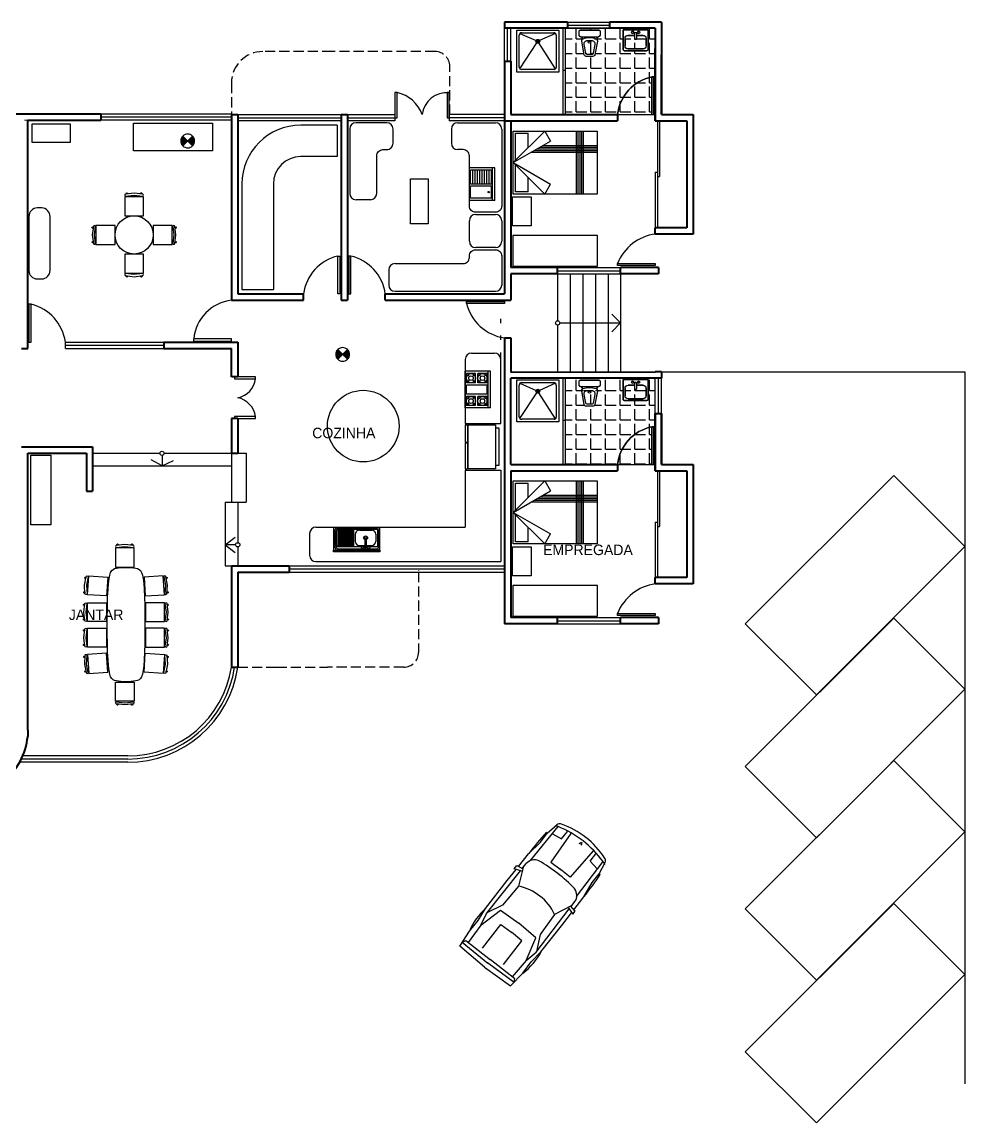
# Model space of a CAD drawing. Header units: millimetres. Extents: x 959 to 1071, y -109 to -6.
# Drawn here: x 973.78 to 996.24, y -32.16 to -5.93 of the extents above; entities that cross this region are included whole.
import ezdxf

# ---------------------------------------------------------------- set-up
doc = ezdxf.new("R2010")
doc.units = ezdxf.units.MM
for name, pattern in [('ACAD_ISO02W100', [15, 12, -3]), ('ACAD_ISO10W100', [18, 12, -3, 0, -3]), ('ACAD_ISO12W100', [21, 12, -3, 0, -3, 0, -3])]:
    doc.linetypes.add(name, pattern=pattern)
for name, color, linetype in [('1E-SIMB', 2, 'Continuous'), ('CORTERS', 1, 'ACAD_ISO12W100'), ('e', 8, 'Continuous'), ('m', 2, 'Continuous'), ('muebless', 90, 'Continuous'), ('prory1', 4, 'Continuous'), ('punteado', 8, 'ACAD_ISO02W100')]:
    doc.layers.add(name, color=color, linetype=linetype)
doc.layers.add('ejes', color=4, linetype='ACAD_ISO10W100', lineweight=0)
doc.layers.add('muro', color=1, linetype='Continuous', lineweight=40)
pattern_1 = [(0, (0, 6.2425), (0, 0.34925), [0.254, -0.09525]), (90, (0, 6.2425), (-0.34925, 2e-17), [0.254, -0.09525])]

# ---------------------------------------------------------------- blocks, each defined once
blk = doc.blocks.new('Mos2-10p')
at = {"layer": 'e'}
for points in [[(-1.151, 0.981, 0.8), (-1.148, 0.931), (-0.947, 0.969), (-0.741, 0.957, 0.8), (-0.745, 1.007), (-0.95, 1.018)], [(-0.508, 1.009, 0.8), (-0.508, 0.96), (-0.306, 0.985), (-0.101, 0.96, 0.8), (-0.101, 1.009), (-0.306, 1.034)], [(0.1, 1.009, 0.8), (0.1, 0.96), (0.303, 0.985), (0.507, 0.96, 0.8), (0.507, 1.009), (0.303, 1.034)], [(1.136, 0.981, -0.8), (1.133, 0.931), (0.932, 0.969), (0.726, 0.957, -0.8), (0.73, 1.007), (0.935, 1.018)], [(-1.896, -0.2, 0.8), (-1.846, -0.2), (-1.871, 0.003), (-1.846, 0.207, 0.8), (-1.896, 0.207), (-1.92, 0.003)], [(1.881, -0.2, -0.8), (1.831, -0.2), (1.856, 0.003), (1.831, 0.207, -0.8), (1.881, 0.207), (1.906, 0.003)], [(-1.151, -0.919, -0.8), (-1.148, -0.869), (-0.947, -0.907), (-0.741, -0.895, -0.8), (-0.745, -0.945), (-0.95, -0.956)], [(-0.508, -0.948, -0.8), (-0.508, -0.898), (-0.306, -0.923), (-0.101, -0.898, -0.8), (-0.101, -0.948), (-0.306, -0.972)], [(0.1, -0.948, -0.8), (0.1, -0.898), (0.303, -0.923), (0.507, -0.898, -0.8), (0.507, -0.948), (0.303, -0.972)], [(1.136, -0.919, 0.8), (1.133, -0.869), (0.932, -0.907), (0.726, -0.895, 0.8), (0.73, -0.945), (0.935, -0.956)]]:
    blk.add_lwpolyline(points, format="xyb", close=True, dxfattribs=at)
for points in [[(-0.72, 0.946), (-1.169, 0.918), (-1.14, 0.464), (-0.691, 0.492)], [(-0.081, 0.948), (-0.531, 0.948), (-0.531, 0.493), (-0.081, 0.493)], [(0.528, 0.948), (0.078, 0.948), (0.078, 0.493), (0.528, 0.493)], [(0.705, 0.946), (1.154, 0.918), (1.125, 0.464), (0.676, 0.492)], [(-1.353, 0.262), (-1.342, 0.306), (-1.324, 0.343), (-1.295, 0.375), (-1.252, 0.401), (-1.189, 0.423), (-1.104, 0.44), (-0.991, 0.454), (-0.846, 0.465), (-0.668, 0.473), (-0.464, 0.479), (-0.241, 0.482), (-0.01, 0.484), (0.222, 0.482), (0.444, 0.479), (0.649, 0.473), (0.827, 0.465), (0.972, 0.454), (1.085, 0.44), (1.17, 0.423), (1.233, 0.401), (1.276, 0.375), (1.305, 0.343), (1.323, 0.306), (1.334, 0.262), (1.342, 0.211), (1.348, 0.155), (1.352, 0.095), (1.353, 0.034), (1.352, -0.028), (1.348, -0.088), (1.342, -0.144), (1.334, -0.195), (1.323, -0.239), (1.305, -0.276), (1.276, -0.308), (1.233, -0.334), (1.17, -0.356), (1.085, -0.373), (0.972, -0.387), (0.827, -0.397), (0.649, -0.406), (0.444, -0.412), (0.222, -0.415), (-0.01, -0.416), (-0.241, -0.415), (-0.464, -0.412), (-0.668, -0.406), (-0.846, -0.397), (-0.991, -0.387), (-1.104, -0.373), (-1.189, -0.356), (-1.252, -0.334), (-1.295, -0.308), (-1.324, -0.276), (-1.342, -0.239), (-1.353, -0.195), (-1.362, -0.144), (-1.368, -0.088), (-1.371, -0.028), (-1.372, 0.034), (-1.371, 0.095), (-1.368, 0.155), (-1.362, 0.211)], [(-1.834, 0.228), (-1.834, -0.222), (-1.379, -0.222), (-1.379, 0.228)], [(1.819, 0.228), (1.819, -0.222), (1.364, -0.222), (1.364, 0.228)], [(-0.72, -0.884), (-1.169, -0.856), (-1.14, -0.402), (-0.691, -0.431)], [(-0.081, -0.886), (-0.531, -0.886), (-0.531, -0.431), (-0.081, -0.431)], [(0.528, -0.886), (0.078, -0.886), (0.078, -0.431), (0.528, -0.431)], [(0.705, -0.884), (1.154, -0.856), (1.125, -0.402), (0.676, -0.431)]]:
    blk.add_lwpolyline(points, close=True, dxfattribs=at)
for centre in [(-1.123, 1), (-0.776, 1.023), (-0.479, 1.027), (-0.132, 1.027), (0.129, 1.027), (0.476, 1.027), (0.761, 1.023), (1.108, 1), (-1.914, 0.176), (1.899, 0.176), (-1.914, -0.171), (1.899, -0.171), (-1.123, -0.939), (-0.776, -0.961), (-0.479, -0.966), (-0.132, -0.966), (0.129, -0.966), (0.476, -0.966), (0.761, -0.961), (1.108, -0.939)]:
    blk.add_circle(centre, 0.015, dxfattribs=at)
blk = doc.blocks.new('MUKO02PL')
at = {"color": 0, "linetype": 'ByBlock'}
for p, q in [((0.436, 0), (-0.436, 0)), ((-0.436, 0), (-0.436, -0.6)), ((0.436, 0), (0.436, -0.6)), ((0.436, -0.055), (-0.436, -0.055)), ((-0.164, -0.082), (-0.382, -0.082)), ((-0.382, -0.082), (-0.382, -0.3)), ((-0.35, -0.114), (-0.311, -0.152)), ((-0.311, -0.229), (-0.35, -0.268)), ((-0.196, -0.114), (-0.234, -0.152)), ((-0.234, -0.229), (-0.196, -0.268)), ((-0.164, -0.082), (-0.164, -0.3)), ((0.109, -0.082), (-0.109, -0.082)), ((-0.109, -0.082), (-0.109, -0.573)), ((0.109, -0.082), (0.109, -0.573)), ((0.164, -0.082), (0.164, -0.3)), ((0.382, -0.082), (0.164, -0.082)), ((0.196, -0.114), (0.234, -0.152)), ((0.234, -0.229), (0.196, -0.268)), ((0.35, -0.114), (0.311, -0.152)), ((0.311, -0.229), (0.35, -0.268)), ((0.382, -0.082), (0.382, -0.3)), ((-0.164, -0.3), (-0.382, -0.3)), ((-0.382, -0.355), (-0.382, -0.573)), ((-0.164, -0.355), (-0.382, -0.355)), ((-0.35, -0.386), (-0.311, -0.425)), ((-0.311, -0.502), (-0.35, -0.541)), ((-0.196, -0.386), (-0.234, -0.425)), ((-0.234, -0.502), (-0.196, -0.541)), ((-0.164, -0.355), (-0.164, -0.573)), ((0.382, -0.3), (0.164, -0.3)), ((0.164, -0.355), (0.164, -0.573)), ((0.382, -0.355), (0.164, -0.355)), ((0.196, -0.386), (0.234, -0.425)), ((0.234, -0.502), (0.196, -0.541)), ((0.35, -0.386), (0.311, -0.425)), ((0.311, -0.502), (0.35, -0.541)), ((0.382, -0.355), (0.382, -0.573)), ((0.436, -0.6), (-0.436, -0.6)), ((-0.164, -0.573), (-0.382, -0.573)), ((0.109, -0.573), (-0.109, -0.573)), ((0.382, -0.573), (0.164, -0.573))]:
    blk.add_line(p, q, dxfattribs=at)
for centre, radius in [((-0.273, -0.191), 0.109), ((-0.273, -0.191), 0.0545), ((0.273, -0.191), 0.109), ((0.273, -0.191), 0.0545), ((-0.273, -0.464), 0.109), ((-0.273, -0.464), 0.0545), ((0.273, -0.464), 0.109), ((0.273, -0.464), 0.0545)]:
    blk.add_circle(centre, radius, dxfattribs=at)
blk = doc.blocks.new('Refri2p')
for p, q in [((-0.525, -0.016), (-0.114, -0.016)), ((-0.525, -0.066), (-0.525, -0.016)), ((-0.525, -0.066), (-0.114, -0.066)), ((-0.114, -0.066), (-0.114, -0.016)), ((-0.098, -0.016), (0.525, -0.016)), ((-0.098, -0.066), (-0.098, -0.016)), ((-0.098, -0.066), (0.525, -0.066)), ((0.525, -0.066), (0.525, -0.016))]:
    blk.add_line(p, q)
for points in [[(-0.525, 0), (-0.525, 0.65), (0.525, 0.65), (0.525, 0)], [(-0.45, 0.663), (-0.45, 0.733), (0.446, 0.733), (0.446, 0.663)]]:
    blk.add_lwpolyline(points, close=True)
blk = doc.blocks.new('FREGADER')
at = {"layer": 'e'}
for p, q in [((-1.101, 0.55), (-1.101, 0.59)), ((-1.101, 0.55), (-1.101, 0)), ((0, 0), (0, 0.55)), ((0, 0), (-1.101, 0))]:
    blk.add_line(p, q, dxfattribs=at)
at = {"layer": 'e', "linetype": 'ByBlock'}
for p, q in [((-0.092, 0.544), (-1.044, 0.544)), ((-1.094, 0.494), (-1.094, 0.055)), ((-1.069, 0.469), (-1.069, 0.08)), ((-1.054, 0.438), (-1.054, 0.07)), ((-0.783, 0.463), (-1.029, 0.463)), ((-0.117, 0.519), (-1.019, 0.519)), ((-1.008, 0.17), (-1.008, 0.338)), ((-0.783, 0.438), (-0.908, 0.438)), ((-0.783, 0.477), (-0.783, 0.328)), ((-0.754, 0.487), (-0.773, 0.487)), ((-0.773, 0.318), (-0.754, 0.318)), ((-0.744, 0.328), (-0.744, 0.477)), ((-0.107, 0.463), (-0.744, 0.463)), ((-0.618, 0.438), (-0.744, 0.438)), ((-0.518, 0.17), (-0.518, 0.338)), ((-0.107, 0.43), (-0.493, 0.43)), ((-0.107, 0.4), (-0.493, 0.4)), ((-0.107, 0.37), (-0.493, 0.37)), ((-0.107, 0.34), (-0.493, 0.34)), ((-0.107, 0.31), (-0.493, 0.31)), ((-0.107, 0.28), (-0.493, 0.28)), ((-0.082, 0.438), (-0.082, 0.07)), ((-0.067, 0.469), (-0.067, 0.08)), ((-0.042, 0.494), (-0.042, 0.055)), ((-0.092, 0.005), (-1.044, 0.005)), ((-0.107, 0.045), (-1.029, 0.045)), ((-0.117, 0.03), (-1.019, 0.03)), ((-0.618, 0.07), (-0.908, 0.07)), ((-0.107, 0.25), (-0.493, 0.25)), ((-0.107, 0.22), (-0.493, 0.22)), ((-0.107, 0.19), (-0.493, 0.19)), ((-0.107, 0.16), (-0.493, 0.16)), ((-0.107, 0.13), (-0.493, 0.13)), ((-0.107, 0.1), (-0.493, 0.1)), ((-0.107, 0.07), (-0.493, 0.07))]:
    blk.add_line(p, q, dxfattribs=at)
at = {"layer": 'e'}
blk.add_lwpolyline([(-1.101, 0.59), (0, 0.59), (0, 0.55), (-1.101, 0.55)], dxfattribs=at)
at = {"layer": 'e', "linetype": 'ByBlock'}
for centre, radius in [((-0.834, 0.491), 0.026), ((-0.763, 0.254), 0.0463), ((-0.763, 0.254), 0.0263), ((-0.694, 0.491), 0.026)]:
    blk.add_circle(centre, radius, dxfattribs=at)
for centre, radius, start, end in [((-1.044, 0.494), 0.05, 90, 180), ((-0.092, 0.494), 0.05, 0, 90), ((-1.019, 0.469), 0.05, 90, 180), ((-1.029, 0.438), 0.025, 90, 180), ((-0.908, 0.338), 0.1, 90, 180), ((-0.773, 0.477), 0.01, 90, 180), ((-0.773, 0.328), 0.01, 180, 270), ((-0.754, 0.477), 0.01, 0, 90), ((-0.754, 0.328), 0.01, 270, 0), ((-0.618, 0.338), 0.1, 0, 90), ((-0.117, 0.469), 0.05, 0, 90), ((-0.107, 0.438), 0.025, 0, 90), ((-1.044, 0.055), 0.05, 180, 270), ((-1.019, 0.08), 0.05, 180, 270), ((-1.029, 0.07), 0.025, 180, 270), ((-0.908, 0.17), 0.1, 180, 270), ((-0.618, 0.17), 0.1, 270, 0), ((-0.117, 0.08), 0.05, 270, 0), ((-0.107, 0.07), 0.025, 270, 0), ((-0.092, 0.055), 0.05, 270, 0)]:
    blk.add_arc(centre, radius, start, end, dxfattribs=at)
blk = doc.blocks.new('*X16')
at = {"color": 0}
for p, q in [((1.246, 13.32), (1.315, 13.32)), ((1.247, 13.33), (1.314, 13.33)), ((1.247, 13.31), (1.313, 13.31)), ((1.25, 13.304), (1.25, 13.337)), ((1.252, 13.34), (1.309, 13.34)), ((1.253, 13.3), (1.308, 13.3)), ((1.26, 13.293), (1.26, 13.349)), ((1.262, 13.35), (1.299, 13.35)), ((1.265, 13.29), (1.296, 13.29)), ((1.27, 13.288), (1.27, 13.354)), ((1.28, 13.286), (1.28, 13.355)), ((1.29, 13.288), (1.29, 13.354)), ((1.3, 13.292), (1.3, 13.349)), ((1.31, 13.303), (1.31, 13.338))]:
    blk.add_line(p, q, dxfattribs=at)
blk = doc.blocks.new('Btp1')
at = {"layer": 'm'}
for p, q in [((0, -0.5), (0, 0.5)), ((0, 0.5), (1, 0.5)), ((0.063, -0.381), (0.063, 0.381)), ((0.081, 0.423), (0.249, 0.045)), ((0.123, 0.441), (0.889, 0.441)), ((0.925, 0.426), (0.306, 0.028)), ((0.939, 0.391), (0.939, -0.381)), ((1, 0.5), (1, -0.5)), ((0.081, -0.423), (0.25, -0.039)), ((0.922, -0.423), (0.306, -0.022)), ((1, -0.5), (0, -0.5)), ((0.889, -0.441), (0.123, -0.441))]:
    blk.add_line(p, q, dxfattribs=at)
for radius in [0.0456, 0.0407]:
    blk.add_circle((0.268, 0.003), radius, dxfattribs=at)
for centre, radius, start, end in [((0.123, 0.381), 0.06, 90, 180), ((0.889, 0.391), 0.05, 360, 90), ((0.123, -0.381), 0.06, 180, 270), ((0.879, -0.381), 0.06, 270, 0)]:
    blk.add_arc(centre, radius, start, end, dxfattribs=at)
blk.add_blockref('*X16', (-1.012, -13.318), dxfattribs=at)
blk = doc.blocks.new('CAMA2')
for p, q in [((-1.5, 0), (-1.5, 2)), ((-0.75, 2), (-1.5, 1.25)), ((-1.5, 2), (0, 2)), ((-1.45, 1.95), (-0.8, 1.95)), ((-1.45, 1.65), (-1.45, 1.95)), ((-0.75, 2), (-1.262, 1.113)), ((-0.75, 2), (-0.238, 1.113)), ((-0.75, 2), (0, 1.25)), ((-0.7, 1.95), (-0.05, 1.95)), ((-0.05, 1.95), (-0.05, 1.65)), ((0, 2), (0, 0)), ((-1.45, 1.65), (-1.1, 1.65)), ((-0.4, 1.65), (-0.05, 1.65)), ((-0.5, 1.567), (-0.5, 0)), ((-0.46, 1.498), (-0.46, 0)), ((-0.42, 1.428), (-0.42, 0)), ((-0.38, 1.359), (-0.38, 0)), ((-1.5, 1.25), (-1.262, 1.113)), ((-0.34, 1.29), (-0.34, 0)), ((0, 1.25), (-0.238, 1.113)), ((0, 0.5), (-1.5, 0.5)), ((0, 0.46), (-1.5, 0.46)), ((0, 0.42), (-1.5, 0.42)), ((0, 0.38), (-1.5, 0.38)), ((0, 0.34), (-1.5, 0.34)), ((0, 0), (-1.5, 0))]:
    blk.add_line(p, q)
blk = doc.blocks.new('Ser06pla')
at = {"color": 0, "linetype": 'ByBlock'}
for p, q in [((0.389, -0.02), (-0.389, -0.02)), ((-0.389, -0.02), (-0.389, -0.624)), ((0.389, -0.075), (-0.389, -0.075)), ((-0.334, -0.102), (-0.334, -0.597)), ((0.005, -0.102), (-0.334, -0.102)), ((0.005, -0.157), (-0.334, -0.157)), ((0.005, -0.212), (-0.334, -0.212)), ((0.005, -0.102), (0.005, -0.597)), ((0.334, -0.102), (0.048, -0.102)), ((0.048, -0.102), (0.048, -0.597)), ((0.334, -0.102), (0.334, -0.597)), ((0.389, -0.02), (0.389, -0.624)), ((0.005, -0.267), (-0.334, -0.267)), ((0.005, -0.322), (-0.334, -0.322)), ((0.005, -0.377), (-0.334, -0.377)), ((0.005, -0.432), (-0.334, -0.432)), ((0.005, -0.487), (-0.334, -0.487)), ((0.389, -0.624), (-0.389, -0.624)), ((0.005, -0.542), (-0.334, -0.542)), ((0.005, -0.597), (-0.334, -0.597)), ((0.334, -0.597), (0.048, -0.597))]:
    blk.add_line(p, q, dxfattribs=at)
blk.add_circle((0.191, -0.164), 0.015, dxfattribs=at)
blk = doc.blocks.new('LLAVES')
at = {"color": 0, "linetype": 'ByBlock'}
for p, q in [((0.015, 0.005), (0.015, -0.005)), ((0.095, 0.01), (0.02, 0.01)), ((0.1, -0.005), (0.1, 0.005)), ((0.02, -0.01), (0.095, -0.01))]:
    blk.add_line(p, q, dxfattribs=at)
for centre in [(0.013, 0.035), (0.013, -0.035)]:
    blk.add_circle(centre, 0.013, dxfattribs=at)
for centre, start, end in [((0.02, 0.005), 90, 180), ((0.095, 0.005), 0, 90), ((0.02, -0.005), 180, 270), ((0.095, -0.005), 270, 360)]:
    blk.add_arc(centre, 0.005, start, end, dxfattribs=at)
blk = doc.blocks.new('MUBA08PL')
at = {"color": 0, "linetype": 'ByBlock'}
for p, q in [((0.025, -0.3), (0.025, 0.3)), ((0.025, 0.3), (0.495, 0.3)), ((0.525, 0.27), (0.525, -0.27)), ((0.161, 0.019), (0.161, 0.179)), ((0.233, 0.251), (0.411, 0.251)), ((0.483, 0.179), (0.483, -0.179)), ((0.161, -0.179), (0.161, -0.019)), ((0.411, -0.251), (0.233, -0.251)), ((0.495, -0.3), (0.025, -0.3))]:
    blk.add_line(p, q, dxfattribs=at)
for centre, radius, start, end in [((0.495, 0.27), 0.03, 360, 90), ((0.233, 0.179), 0.072, 90, 180), ((0.411, 0.179), 0.072, 360, 90), ((0.233, -0.179), 0.072, 180, 270), ((0.411, -0.179), 0.072, 270, 360), ((0.495, -0.27), 0.03, 270, 360)]:
    blk.add_arc(centre, radius, start, end, dxfattribs=at)
at = {"color": 0, "linetype": 'ByBlock', "xscale": 2, "yscale": 2, "zscale": 2}
blk.add_blockref('LLAVES', (0.06, 0), dxfattribs=at)
blk = doc.blocks.new('LAVABO')
at = {"layer": 'e', "xscale": -1, "rotation": 270}
blk.add_blockref('MUBA08PL', (-0.002, -0.158), dxfattribs=at)
blk = doc.blocks.new('MUBA02PL')
at = {"color": 0, "linetype": 'ByBlock'}
for p, q in [((0.025, -0.225), (0.025, 0.225)), ((0.145, 0.25), (0.05, 0.25)), ((0.18, 0.212), (0.18, 0.215)), ((0.18, 0.212), (0.18, -0.212)), ((0.208, 0.178), (0.238, 0.171)), ((0.609, 0.128), (0.284, 0.187)), ((0.65, -0.079), (0.65, 0.079)), ((0.05, -0.25), (0.145, -0.25)), ((0.18, -0.215), (0.18, -0.212)), ((0.208, -0.178), (0.238, -0.171)), ((0.284, -0.187), (0.609, -0.128))]:
    blk.add_line(p, q, dxfattribs=at)
for points in [[(0.575, 0.089), (0.365, 0.127, 0.467538), (0.27, 0.048), (0.27, -0.048, 0.467538), (0.365, -0.127), (0.575, -0.089, 0.362827), (0.6, -0.059), (0.6, 0.059, 0.362827)], [(0.285, -0.025, 2), (0.285, 0.025)]]:
    blk.add_lwpolyline(points, format="xyb", close=True, dxfattribs=at)
for centre, radius, start, end in [((0.05, 0.225), 0.025, 90, 180), ((0.145, 0.215), 0.035, 0, 90), ((0.215, 0.212), 0.035, 180, 257.3856), ((0.641, 0), 0.441, 159.3632, 200.6368), ((0.276, 0.138), 0.05, 79.7685, 159.3632), ((0.6, 0.079), 0.05, 0, 79.7685), ((0.05, -0.225), 0.025, 180, 270), ((0.145, -0.215), 0.035, 270, 0), ((0.215, -0.212), 0.035, 102.6144, 180), ((0.276, -0.138), 0.05, 200.6368, 280.2315), ((0.6, -0.079), 0.05, 280.2315, 0)]:
    blk.add_arc(centre, radius, start, end, dxfattribs=at)
blk = doc.blocks.new('WC4')
at = {"layer": 'e', "xscale": -1, "rotation": 270}
blk.add_blockref('MUBA02PL', (-0.004, -0.291), dxfattribs=at)
blk = doc.blocks.new('*X21')
at = {"color": 0}
for p, q in [((28.704, 12.739), (28.775, 12.78)), ((28.704, 12.727), (28.783, 12.773)), ((28.705, 12.751), (28.768, 12.787)), ((28.706, 12.717), (28.79, 12.765)), ((28.707, 12.764), (28.761, 12.795)), ((28.708, 12.706), (28.797, 12.758)), ((28.711, 12.697), (28.805, 12.751)), ((28.712, 12.778), (28.753, 12.802)), ((28.715, 12.687), (28.812, 12.743)), ((28.719, 12.794), (28.746, 12.809)), ((28.72, 12.678), (28.816, 12.734)), ((28.725, 12.67), (28.789, 12.707)), ((28.731, 12.662), (28.762, 12.68)), ((28.733, 12.813), (28.739, 12.816)), ((28.819, 12.736), (28.918, 12.793)), ((28.827, 12.729), (28.923, 12.784)), ((28.834, 12.721), (28.927, 12.775)), ((28.841, 12.714), (28.93, 12.765)), ((28.844, 12.762), (28.913, 12.802)), ((28.849, 12.707), (28.932, 12.755)), ((28.856, 12.699), (28.933, 12.744)), ((28.863, 12.692), (28.933, 12.733)), ((28.871, 12.789), (28.907, 12.81)), ((28.871, 12.685), (28.932, 12.72)), ((28.878, 12.677), (28.93, 12.707)), ((28.885, 12.67), (28.925, 12.693)), ((28.893, 12.663), (28.916, 12.677)), ((28.898, 12.816), (28.9, 12.817))]:
    blk.add_line(p, q, dxfattribs=at)
blk = doc.blocks.new('E30')
at = {"layer": '1E-SIMB'}
for p, q in [((0.088, 0.088), (-0.088, -0.088)), ((0.088, -0.088), (-0.088, 0.088))]:
    blk.add_line(p, q, dxfattribs=at)
for start, end in [(135, 225), (45, 135), (315, 45), (225, 315)]:
    blk.add_arc((0, 0), 0.125, start, end, dxfattribs=at)
at = {"layer": '1E-SIMB', "xscale": 1.089468481597521, "yscale": 1.089468481597521, "zscale": 1.089468481597522}
blk.add_blockref('*X21', (-31.397, -13.876), dxfattribs=at)
blk = doc.blocks.new('Chde05pl')
at = {"color": 0, "linetype": 'ByBlock'}
for p, q in [((0.441, 0.805), (0.431, 0.771)), ((1.1, 0.826), (0.707, 0.773)), ((1.49, 0.829), (1.1, 0.826)), ((1.498, 0.874), (1.469, 0.722)), ((1.592, 0.874), (1.498, 0.874)), ((1.531, 0.697), (1.592, 0.874)), ((1.921, 0.833), (1.577, 0.83)), ((2.762, 0.827), (1.921, 0.833)), ((3.091, 0.793), (2.762, 0.827)), ((3.425, 0.801), (3.091, 0.793)), ((3.844, 0.757), (3.425, 0.801)), ((0.445, 0.782), (0.144, 0.722)), ((0.158, 0.669), (0.192, 0.737)), ((1.203, 0.689), (0.158, 0.669)), ((0.379, 0.67), (0.34, 0.424)), ((0.707, 0.773), (0.445, 0.782)), ((1.471, 0.73), (1.323, 0.728)), ((1.441, 0.73), (1.861, 0.538)), ((2.841, 0.745), (1.543, 0.731)), ((1.861, 0.538), (2.45, 0.559)), ((2.45, 0.559), (2.823, 0.739)), ((3.146, 0.677), (2.575, 0.523)), ((3.146, 0.677), (2.841, 0.745)), ((3.146, 0.677), (3.653, 0.659)), ((3.738, 0.773), (3.653, 0.73)), ((3.653, 0.73), (3.653, -0.012)), ((3.734, 0.775), (3.754, -0.013)), ((3.876, -0.01), (3.844, 0.757)), ((0.103, 0.329), (0.931, 0.282)), ((0.34, 0.424), (0.117, 0.423)), ((0.931, 0.282), (0.929, -0.019)), ((2.575, 0.523), (2.55, -0.011)), ((2.837, 0.309), (2.826, -0.009)), ((3.548, 0.308), (2.837, 0.309)), ((0.165, 0.027), (0.107, -0.004)), ((0.157, -0.006), (0.165, 0.027)), ((0.931, -0.299), (0.929, 0.002)), ((0.165, -0.043), (0.107, -0.013)), ((0.157, -0.01), (0.165, -0.043)), ((2.575, -0.539), (2.55, -0.005)), ((2.837, -0.325), (2.826, -0.007)), ((3.653, -0.746), (3.653, -0.005)), ((3.734, -0.791), (3.754, -0.004)), ((3.876, -0.007), (3.844, -0.774)), ((0.103, -0.345), (0.931, -0.299)), ((0.34, -0.44), (0.117, -0.44)), ((0.379, -0.686), (0.34, -0.44)), ((3.548, -0.324), (2.837, -0.325)), ((0.445, -0.799), (0.144, -0.739)), ((0.158, -0.685), (0.192, -0.754)), ((1.203, -0.705), (0.158, -0.685)), ((1.471, -0.746), (1.323, -0.745)), ((1.441, -0.746), (1.861, -0.554)), ((1.498, -0.89), (1.469, -0.739)), ((1.531, -0.713), (1.592, -0.891)), ((2.841, -0.761), (1.543, -0.747)), ((1.861, -0.554), (2.45, -0.575)), ((2.45, -0.575), (2.823, -0.755)), ((3.146, -0.693), (2.575, -0.539)), ((3.146, -0.693), (2.841, -0.761)), ((3.146, -0.693), (3.653, -0.675)), ((3.844, -0.774), (3.425, -0.818)), ((3.738, -0.789), (3.653, -0.746)), ((0.441, -0.821), (0.431, -0.788)), ((0.707, -0.789), (0.445, -0.799)), ((1.1, -0.842), (0.707, -0.789)), ((1.49, -0.846), (1.1, -0.842)), ((1.592, -0.891), (1.498, -0.89)), ((1.921, -0.849), (1.577, -0.846)), ((2.762, -0.843), (1.921, -0.849)), ((3.091, -0.809), (2.762, -0.843)), ((3.425, -0.818), (3.091, -0.809))]:
    blk.add_line(p, q, dxfattribs=at)
for centre, radius, start, end in [((0.915, -4.738), 5.565, 88.1098, 94.9195), ((3.016, -0.762), 1.616, 75.358, 99.1946), ((1.994, -0.008), 2.036, 161.4744, 198.5256), ((2.518, -0.008), 2.455, 163.9881, 196.0119), ((0.164, 0.623), 0.102, 101.3075, 170.8918), ((4.862, -0.008), 3.817, 171.9077, 188.0923), ((1.339, 0.466), 0.263, 93.5097, 166.072), ((2.941, -0.008), 1.211, 153.3754, 206.6246), ((0.164, -0.639), 0.102, 189.1082, 258.6925), ((1.339, -0.482), 0.263, 193.928, 266.4903), ((0.915, 4.721), 5.565, 265.0805, 271.8902), ((3.016, 0.746), 1.616, 260.8054, 284.642)]:
    blk.add_arc(centre, radius, start, end, dxfattribs=at)

msp = doc.modelspace()

# ---------------------------------------------------------------- hatches: boundary and pattern name
at = {"layer": 'e'}
h = msp.add_hatch(dxfattribs=at)
h.set_pattern_fill('ANGLE', color=256, scale=0.05, style=0)
h.set_pattern_definition(pattern_1)
h.paths.add_polyline_path([(987.967, -8.14), (988.784, -8.14), (988.784, -7.24, 0.326129)])
h.paths.add_polyline_path([(988.867, -7.226), (988.867, -6.567), (988.867, -6.083), (987.777, -6.083), (986.717, -6.083), (986.717, -8.14), (987.967, -8.14, -0.348813)])
h.paths.add_polyline_path([(987.148, -6.427, -0.283683), (987.113, -6.387), (987.172, -6.712, 0.362827), (987.221, -6.753), (987.379, -6.753, 0.362827), (987.429, -6.712), (987.487, -6.387, 3.525065), (987.452, -6.427), (987.499, -6.217, -0.563956), (987.55, -6.248), (987.55, -6.153, 0.414214), (987.525, -6.128), (987.075, -6.128, 0.414214), (987.05, -6.153), (987.05, -6.248, 1.773189), (987.101, -6.217)], flags=16)
h.paths.add_polyline_path([(987.216, -6.703), (987.156, -6.373), (987.444, -6.373), (987.384, -6.703)], flags=0)
h.paths.add_polyline_path([(988.097, -6.116), (988.697, -6.116), (988.697, -6.616), (988.097, -6.616)], flags=16)
h.paths.add_polyline_path([(988.146, -6.252), (988.377, -6.252), (988.377, -6.182), (988.416, -6.182), (988.416, -6.252), (988.648, -6.252), (988.648, -6.574), (988.146, -6.574)], flags=0)
h.paths.add_polyline_path([(987.325, -6.388), (987.275, -6.388, 2)], flags=0)
h.paths.add_polyline_path([(988.354, -6.177, -1), (988.302, -6.177, -1)], flags=0)
h.paths.add_polyline_path([(988.494, -6.177, -1), (988.442, -6.177, -1)], flags=0)
h = msp.add_hatch(dxfattribs=at)
h.set_pattern_fill('ANGLE', color=256, scale=0.05, style=0)
h.set_pattern_definition(pattern_1)
h.paths.add_polyline_path([(988.867, -15.562), (988.867, -15.262), (988.867, -14.419), (986.717, -14.419), (986.717, -16.476), (987.967, -16.476, -0.348813)])
h.paths.add_polyline_path([(988.097, -14.452), (988.697, -14.452), (988.697, -14.952), (988.097, -14.952)], flags=16)
h.paths.add_polyline_path([(988.146, -14.588), (988.377, -14.588), (988.377, -14.518), (988.416, -14.518), (988.416, -14.588), (988.648, -14.588), (988.648, -14.91), (988.146, -14.91)], flags=0)
h.paths.add_polyline_path([(987.148, -14.763, -0.283683), (987.113, -14.724), (987.172, -15.048, 0.362827), (987.221, -15.089), (987.379, -15.089, 0.362827), (987.429, -15.048), (987.487, -14.724, 3.525065), (987.452, -14.763), (987.499, -14.553, -0.563956), (987.55, -14.584), (987.55, -14.489, 0.414214), (987.525, -14.464), (987.075, -14.464, 0.414214), (987.05, -14.489), (987.05, -14.584, 1.773189), (987.101, -14.553)], flags=16)
h.paths.add_polyline_path([(987.216, -15.039), (987.156, -14.71), (987.444, -14.71), (987.384, -15.039)], flags=0)
h.paths.add_polyline_path([(987.325, -14.724), (987.275, -14.724, 2)], flags=0)
h.paths.add_polyline_path([(988.354, -14.513, -1), (988.302, -14.513, -1)], flags=0)
h.paths.add_polyline_path([(988.494, -14.513, -1), (988.442, -14.513, -1)], flags=0)
h.paths.add_polyline_path([(988.784, -15.576, 0.326129), (987.967, -16.476), (988.784, -16.476)])

# ---------------------------------------------------------------- linework, layer by layer
for p, q in [((986.773, -5.933), (987.777, -5.933)), ((986.773, -6.008), (987.777, -6.008)), ((985.272, -6.868), (985.272, -6.083)), ((985.347, -6.868), (985.347, -6.083)), ((985.422, -6.868), (985.422, -6.083)), ((986.773, -6.083), (987.777, -6.083)), ((975.659, -8.119), (978.772, -8.119)), ((975.659, -8.194), (978.772, -8.194)), ((978.772, -8.269), (975.659, -8.269)), ((978.922, -8.14), (981.386, -8.14)), ((978.922, -8.215), (981.386, -8.215)), ((981.386, -8.29), (978.922, -8.29)), ((981.536, -8.14), (982.665, -8.14)), ((981.536, -8.215), (982.665, -8.215)), ((982.665, -8.29), (981.536, -8.29)), ((982.665, -8.14), (982.665, -8.29)), ((985.272, -8.14), (983.96, -8.14)), ((983.96, -8.14), (983.96, -8.29)), ((985.272, -8.215), (983.96, -8.215)), ((985.272, -8.29), (983.96, -8.29)), ((986.541, -11.785), (988.041, -11.785)), ((986.541, -11.86), (988.041, -11.86)), ((986.541, -11.935), (986.541, -13.052)), ((986.541, -11.935), (988.041, -11.935)), ((986.841, -11.935), (986.841, -14.269)), ((987.141, -11.935), (987.141, -14.269)), ((987.441, -11.935), (987.441, -14.269)), ((987.741, -11.935), (987.741, -14.269)), ((988.041, -11.935), (988.041, -14.269)), ((986.541, -13.152), (986.541, -14.269)), ((974.819, -13.558), (977.163, -13.558)), ((974.819, -13.708), (974.819, -13.558)), ((974.819, -13.633), (977.163, -13.633)), ((974.819, -13.708), (977.163, -13.708)), ((988.867, -15.262), (988.867, -14.419)), ((988.942, -15.262), (988.942, -14.419)), ((989.017, -15.262), (989.017, -14.419)), ((975.466, -16.208), (977.069, -16.208)), ((977.169, -16.208), (978.772, -16.208)), ((978.772, -16.208), (978.772, -17.375)), ((978.922, -16.208), (979.122, -16.208)), ((979.122, -16.208), (979.122, -17.375)), ((975.466, -16.508), (978.772, -16.508)), ((978.622, -17.375), (978.622, -18.888)), ((978.622, -17.375), (979.122, -17.375)), ((978.922, -17.375), (978.922, -18.338)), ((978.922, -18.438), (978.922, -18.888)), ((978.622, -18.888), (978.772, -18.888)), ((980.148, -18.888), (985.272, -18.888)), ((980.148, -18.963), (985.272, -18.963)), ((980.148, -19.038), (982.772, -19.038)), ((982.772, -19.038), (985.272, -19.038)), ((986.541, -20.121), (988.041, -20.121)), ((986.541, -20.196), (988.041, -20.196)), ((986.541, -20.271), (988.041, -20.271)), ((973.919, -22.804), (973.919, -22.954)), ((973.919, -22.804), (973.919, -22.954)), ((976.301, -23.569), (973.727, -23.569)), ((976.301, -23.494), (973.766, -23.494)), ((976.301, -23.419), (973.8, -23.419))]:
    msp.add_line(p, q)
for points in [[(988.834, -8.14), (988.834, -7.24), (988.784, -7.24), (988.784, -8.14)], [(982.715, -8.215), (982.715, -7.615), (982.665, -7.615), (982.665, -8.215)], [(983.96, -8.215), (983.96, -7.615), (983.91, -7.615), (983.91, -8.215)], [(981.355, -11.508), (981.355, -12.408), (981.305, -12.408), (981.305, -11.508)], [(981.568, -11.508), (981.568, -12.408), (981.618, -12.408), (981.618, -11.508)], [(988.867, -11.737), (987.967, -11.737), (987.967, -11.687), (988.867, -11.687)], [(984.372, -12.59), (985.272, -12.59), (985.272, -12.64), (984.372, -12.64)], [(973.95, -12.658), (973.95, -13.558), (974, -13.558), (974, -12.658)], [(977.872, -13.533), (978.772, -13.533), (978.772, -13.483), (977.872, -13.483)], [(978.847, -14.433), (979.347, -14.433), (979.347, -14.383), (978.847, -14.383)], [(978.847, -15.383), (979.347, -15.383), (979.347, -15.333), (978.847, -15.333)], [(988.834, -16.476), (988.834, -15.576), (988.784, -15.576), (988.784, -16.476)], [(988.867, -20.073), (987.967, -20.073), (987.967, -20.023), (988.867, -20.023)]]:
    msp.add_lwpolyline(points, close=True)
for centre, radius, start, end in [((988.992, -8.25), 1.031, 101.6371, 173.8877), ((982.552, -8.404), 0.806, 19.1114, 78.2806), ((983.907, -8.214), 0.599, 84.9356, 172.885), ((989.016, -12.104), 1.129, 97.5664, 158.2911), ((981.56, -12.563), 1.085, 103.6243, 171.8066), ((981.362, -12.563), 1.085, 8.1934, 76.3757), ((978.907, -13.589), 1.04, 97.4243, 174.1526), ((973.745, -13.713), 1.085, 8.1934, 76.3757), ((985.427, -12.384), 1.085, 193.6243, 261.8066), ((978.822, -14.363), 0.53, 280.9214, 352.3518), ((978.809, -15.416), 0.545, 8.7353, 77.9916), ((988.992, -16.586), 1.031, 101.6371, 173.8877), ((989.016, -20.44), 1.129, 97.5664, 158.2911), ((976.301, -20.918), 2.576, 270.0119, 351.3975), ((976.301, -20.918), 2.501, 270.0119, 351.1375), ((976.301, -20.919), 2.65, 270, 351.6661)]:
    msp.add_arc(centre, radius, start, end)
at = {"layer": 'CORTERS', "ltscale": 0.1}
msp.add_line((985.185, -15.004), (985.185, -12.726), dxfattribs=at)
at = {"layer": 'e'}
msp.add_line((987.967, -16.476), (988.867, -16.476), dxfattribs=at)
for points in [[(988.867, -6.567), (988.867, -6.083), (987.777, -6.083), (986.773, -6.083), (986.717, -6.083), (986.717, -8.14), (987.967, -8.14, -0.326129), (988.784, -7.24), (988.834, -7.24), (988.834, -8.14), (988.867, -8.14)], [(987.379, -6.753), (987.221, -6.753, -0.362827), (987.172, -6.712), (987.113, -6.387, -0.261343), (987.129, -6.341), (987.122, -6.311, 0.351104), (987.088, -6.283), (987.085, -6.283, -0.414214), (987.05, -6.248), (987.05, -6.153, -0.414214), (987.075, -6.128), (987.525, -6.128, -0.414214), (987.55, -6.153), (987.55, -6.248, -0.414214), (987.515, -6.283), (987.512, -6.283, 0.351104), (987.478, -6.311), (987.471, -6.341, -0.261343), (987.487, -6.387), (987.429, -6.712, -0.362827)], [(988.097, -6.586), (988.097, -6.116), (988.697, -6.116), (988.697, -6.586, -0.414214), (988.667, -6.616), (988.127, -6.616, -0.414214)], [(988.146, -6.502), (988.146, -6.324, -0.414214), (988.218, -6.252), (988.377, -6.252), (988.377, -6.192, -0.414214), (988.387, -6.182), (988.406, -6.182, -0.414214), (988.416, -6.192), (988.416, -6.252), (988.576, -6.252, -0.414214), (988.648, -6.324), (988.648, -6.502, -0.414214), (988.576, -6.574), (988.218, -6.574, -0.414214)], [(988.302, -6.177, -1), (988.354, -6.177, -1)], [(988.442, -6.177, -1), (988.494, -6.177, -1)], [(987.359, -6.703), (987.241, -6.703, -0.362827), (987.211, -6.678), (987.173, -6.468, -0.467538), (987.252, -6.373), (987.348, -6.373, -0.467538), (987.427, -6.468), (987.389, -6.678, -0.362827)], [(987.275, -6.388), (987.325, -6.388, -2)], [(988.784, -7.24, 0.326129), (987.967, -8.14), (988.784, -8.14)], [(988.867, -15.262), (988.867, -14.419), (986.717, -14.419), (986.717, -16.476), (987.967, -16.476, -0.326129), (988.784, -15.576), (988.834, -15.576), (988.834, -16.476), (988.867, -16.476)], [(987.379, -15.089), (987.221, -15.089, -0.362827), (987.172, -15.048), (987.113, -14.724, -0.261343), (987.129, -14.677), (987.122, -14.647, 0.351104), (987.088, -14.619), (987.085, -14.619, -0.414214), (987.05, -14.584), (987.05, -14.489, -0.414214), (987.075, -14.464), (987.525, -14.464, -0.414214), (987.55, -14.489), (987.55, -14.584, -0.414214), (987.515, -14.619), (987.512, -14.619, 0.351104), (987.478, -14.647), (987.471, -14.677, -0.261343), (987.487, -14.724), (987.429, -15.048, -0.362827)], [(988.097, -14.922), (988.097, -14.452), (988.697, -14.452), (988.697, -14.922, -0.414214), (988.667, -14.952), (988.127, -14.952, -0.414214)], [(988.146, -14.838), (988.146, -14.66, -0.414214), (988.218, -14.588), (988.377, -14.588), (988.377, -14.528, -0.414214), (988.387, -14.518), (988.406, -14.518, -0.414214), (988.416, -14.528), (988.416, -14.588), (988.576, -14.588, -0.414214), (988.648, -14.66), (988.648, -14.838, -0.414214), (988.576, -14.91), (988.218, -14.91, -0.414214)], [(988.302, -14.513, -1), (988.354, -14.513, -1)], [(988.442, -14.513, -1), (988.494, -14.513, -1)], [(987.359, -15.039), (987.241, -15.039, -0.362827), (987.211, -15.014), (987.173, -14.804, -0.467538), (987.252, -14.71), (987.348, -14.71, -0.467538), (987.427, -14.804), (987.389, -15.014, -0.362827)], [(987.275, -14.724), (987.325, -14.724, -2)], [(988.784, -15.576, 0.326129), (987.967, -16.476), (988.784, -16.476)]]:
    msp.add_lwpolyline(points, format="xyb", close=True, dxfattribs=at)
at = {"layer": 'ejes'}
for p, q in [((985.272, -5.933), (985.272, -6.008)), ((973.919, -8.269), (973.844, -8.269)), ((978.922, -8.14), (978.847, -8.14)), ((989.767, -8.14), (989.692, -8.14))]:
    msp.add_line(p, q, dxfattribs=at)
at = {"layer": 'muebless'}
for p, q in [((986.667, -6.083), (986.667, -8.14)), ((986.717, -6.083), (986.717, -8.14)), ((986.667, -7.083), (986.717, -7.083)), ((981.286, -8.39), (980.422, -8.39)), ((981.286, -8.39), (981.286, -9.14)), ((982.47, -8.333), (981.74, -8.333)), ((984.159, -8.333), (985.06, -8.333)), ((987.967, -8.14), (988.867, -8.14)), ((988.917, -8.29), (988.917, -10.835)), ((988.967, -8.29), (988.967, -9.612)), ((981.59, -8.483), (981.59, -10.019)), ((984.009, -8.483), (984.009, -8.823)), ((981.286, -9.14), (980.422, -9.14)), ((988.867, -9.512), (988.867, -10.835)), ((988.867, -9.512), (988.917, -9.512)), ((988.917, -9.612), (988.967, -9.612)), ((979.022, -9.79), (979.022, -12.308)), ((979.772, -9.79), (979.772, -12.308)), ((982.081, -10.169), (981.74, -10.169)), ((974.253, -10.364), (974.148, -10.364)), ((973.948, -10.564), (973.948, -11.855)), ((974.453, -11.855), (974.453, -10.564)), ((984.44, -11.157), (984.44, -10.667)), ((984.59, -10.517), (985.06, -10.517)), ((985.21, -10.667), (985.21, -11.157)), ((985.06, -11.307), (984.59, -11.307)), ((974.148, -12.055), (974.253, -12.055)), ((982.519, -11.84), (982.519, -12.199)), ((979.022, -12.308), (979.772, -12.308)), ((982.669, -12.349), (985.06, -12.349)), ((984.491, -13.822), (985.035, -13.822)), ((984.341, -13.972), (984.341, -15.496)), ((985.185, -15.496), (985.185, -13.972)), ((986.667, -14.419), (986.667, -16.476)), ((986.717, -14.419), (986.717, -16.476)), ((989.017, -14.269), (996.241, -14.269)), ((996.241, -14.269), (996.241, -31.231)), ((986.667, -15.419), (986.717, -15.419)), ((984.341, -15.496), (985.185, -15.496)), ((984.337, -16.607), (985.184, -16.607)), ((984.337, -16.607), (984.337, -17.968)), ((985.184, -16.607), (985.184, -18.788)), ((988.917, -16.626), (988.917, -19.171)), ((988.967, -16.626), (988.967, -17.949)), ((980.784, -17.968), (984.337, -17.968)), ((988.867, -17.849), (988.867, -19.171)), ((988.867, -17.849), (988.917, -17.849)), ((988.917, -17.949), (988.967, -17.949)), ((980.634, -18.118), (980.634, -18.638)), ((980.784, -18.788), (985.184, -18.788))]:
    msp.add_line(p, q, dxfattribs=at)
for points in [[(974.028, -8.361), (974.929, -8.361), (974.929, -8.803), (974.028, -8.803)], [(976.436, -8.345), (978.319, -8.345), (978.319, -9), (976.436, -9)], [(983.038, -9.667), (983.456, -9.667), (983.456, -10.743), (983.038, -10.743)], [(976.679, -10.095), (976.229, -10.095), (976.229, -10.55), (976.679, -10.55)], [(985.463, -10.788), (985.463, -10.099), (985.907, -10.099), (985.907, -10.788)], [(975.544, -10.78), (975.544, -11.23), (975.999, -11.23), (975.999, -10.78)], [(977.364, -11.23), (977.364, -10.78), (976.909, -10.78), (976.909, -11.23)], [(985.476, -11.749), (987.492, -11.749), (987.492, -11.021), (985.476, -11.021)], [(976.229, -11.915), (976.679, -11.915), (976.679, -11.46), (976.229, -11.46)], [(973.993, -16.256), (974.473, -16.256), (974.473, -17.914), (973.993, -17.914)], [(991.009, -20.269), (992.706, -21.966), (996.241, -18.431), (994.544, -16.734)], [(985.463, -19.124), (985.463, -18.435), (985.907, -18.435), (985.907, -19.124)], [(985.476, -20.085), (987.492, -20.085), (987.492, -19.357), (985.476, -19.357)], [(991.009, -23.67), (992.706, -25.367), (996.241, -21.831), (994.544, -20.134)], [(991.009, -27.065), (992.706, -28.763), (996.241, -25.227), (994.544, -23.53)], [(991.009, -30.466), (992.706, -32.163), (996.241, -28.628), (994.544, -26.931)]]:
    msp.add_lwpolyline(points, close=True, dxfattribs=at)
for points in [[(982.231, -10.019), (982.231, -9.123, -0.414214), (982.381, -8.973), (982.47, -8.973, 0.414214), (982.62, -8.823), (982.62, -8.483)], [(985.21, -8.483), (985.21, -10.317, -0.414214), (985.06, -10.467), (984.59, -10.467, -0.414214), (984.44, -10.317), (984.44, -9.123, 0.414214), (984.29, -8.973), (984.159, -8.973)], [(982.669, -11.69), (984.29, -11.69, 0.414214), (984.44, -11.54), (984.44, -11.507, -0.414214), (984.59, -11.357), (985.06, -11.357, -0.414214), (985.21, -11.507), (985.21, -12.199)]]:
    msp.add_lwpolyline(points, format="xyb", dxfattribs=at)
for points in [[(976.251, -10.033, 0.8), (976.251, -10.083), (976.454, -10.058), (976.658, -10.083, 0.8), (976.658, -10.033), (976.454, -10.008)], [(975.483, -11.208, 0.8), (975.532, -11.208), (975.507, -11.005), (975.532, -10.801, 0.8), (975.483, -10.801), (975.458, -11.005)], [(977.426, -10.802, 0.8), (977.376, -10.802), (977.401, -11.005), (977.376, -11.209, 0.8), (977.426, -11.209), (977.451, -11.005)], [(976.657, -11.976, 0.8), (976.657, -11.927), (976.454, -11.952), (976.25, -11.927, 0.8), (976.25, -11.976), (976.454, -12.001)]]:
    msp.add_lwpolyline(points, format="xyb", close=True, dxfattribs=at)
for centre, radius in [((976.281, -10.015), 0.015), ((976.628, -10.015), 0.015), ((976.454, -11.005), 0.455), ((975.465, -10.831), 0.015), ((977.444, -10.831), 0.015), ((975.465, -11.178), 0.015), ((977.444, -11.178), 0.015), ((976.281, -11.994), 0.015), ((976.628, -11.994), 0.015), ((981.911, -15.561), 0.854)]:
    msp.add_circle(centre, radius, dxfattribs=at)
for centre, radius, start, end in [((980.422, -9.79), 1.4, 90, 180), ((981.74, -8.483), 0.15, 90, 180), ((982.47, -8.483), 0.15, 0, 90), ((984.159, -8.483), 0.15, 90, 180), ((985.06, -8.483), 0.15, 0, 90), ((984.159, -8.823), 0.15, 180, 270), ((980.422, -9.79), 0.65, 90, 180), ((981.74, -10.019), 0.15, 180, 270), ((982.081, -10.019), 0.15, 270, 0), ((974.148, -10.564), 0.2, 90, 180), ((974.253, -10.564), 0.2, 0, 90), ((984.59, -10.667), 0.15, 90, 180), ((985.06, -10.667), 0.15, 0, 90), ((984.59, -11.157), 0.15, 180, 270), ((985.06, -11.157), 0.15, 270, 0), ((982.669, -11.84), 0.15, 90, 180), ((974.148, -11.855), 0.2, 180, 270), ((974.253, -11.855), 0.2, 270, 0), ((982.669, -12.199), 0.15, 180, 270), ((985.06, -12.199), 0.15, 270, 0), ((984.491, -13.972), 0.15, 90, 180), ((985.035, -13.972), 0.15, 0, 90), ((980.784, -18.118), 0.15, 90, 180), ((980.784, -18.638), 0.15, 180, 270)]:
    msp.add_arc(centre, radius, start, end, dxfattribs=at)
at = {"layer": 'muro'}
for p, q in [((985.272, -5.933), (985.272, -6.083)), ((986.773, -5.933), (985.272, -5.933)), ((986.773, -5.933), (986.773, -6.083)), ((988.867, -5.933), (987.777, -5.933)), ((987.777, -5.933), (987.777, -6.083)), ((989.017, -5.933), (988.867, -5.933)), ((989.017, -5.933), (989.017, -6.717)), ((986.773, -6.083), (985.272, -6.083)), ((988.867, -6.083), (987.777, -6.083)), ((988.867, -6.083), (988.867, -8.29)), ((988.867, -8.29), (988.867, -6.567)), ((989.017, -6.717), (989.017, -8.14)), ((989.017, -8.14), (989.017, -6.717)), ((985.272, -6.868), (985.272, -12.408)), ((985.272, -6.868), (985.422, -6.868)), ((985.422, -6.868), (985.422, -8.14)), ((970.289, -8.119), (975.659, -8.119)), ((975.659, -8.119), (975.659, -8.269)), ((973.919, -13.708), (973.919, -8.269)), ((973.919, -8.269), (975.659, -8.269)), ((978.772, -8.14), (978.772, -12.558)), ((978.772, -8.14), (978.922, -8.14)), ((978.922, -8.14), (978.922, -12.408)), ((981.386, -8.14), (981.536, -8.14)), ((981.386, -8.14), (981.386, -12.408)), ((981.536, -8.14), (981.536, -12.408)), ((985.272, -8.29), (987.967, -8.29)), ((985.422, -8.14), (987.967, -8.14)), ((985.422, -8.29), (985.422, -11.785)), ((985.667, -8.14), (987.967, -8.14)), ((987.967, -8.14), (987.967, -8.29)), ((988.867, -8.29), (989.617, -8.29)), ((989.017, -8.14), (989.767, -8.14)), ((989.617, -8.29), (989.617, -10.835)), ((989.767, -8.14), (989.767, -10.985)), ((988.867, -10.985), (988.867, -10.835)), ((989.617, -10.835), (988.867, -10.835)), ((989.767, -10.985), (988.867, -10.985)), ((986.541, -11.785), (985.422, -11.785)), ((986.541, -11.935), (986.541, -11.785)), ((988.041, -11.935), (988.041, -11.785)), ((988.942, -11.785), (988.041, -11.785)), ((988.942, -11.785), (988.942, -11.935)), ((986.541, -11.935), (985.422, -11.935)), ((985.422, -11.935), (985.422, -12.558)), ((988.942, -11.935), (988.041, -11.935)), ((978.772, -12.558), (978.922, -12.558)), ((978.922, -12.408), (980.486, -12.408)), ((978.922, -12.558), (980.486, -12.558)), ((980.486, -12.558), (980.486, -12.408)), ((981.386, -12.408), (981.386, -12.558)), ((981.386, -12.558), (981.536, -12.558)), ((981.536, -12.408), (981.536, -12.558)), ((982.436, -12.558), (982.436, -12.408)), ((982.436, -12.408), (985.272, -12.408)), ((982.436, -12.558), (985.422, -12.558)), ((977.163, -13.558), (977.163, -13.708)), ((977.163, -13.558), (978.922, -13.558)), ((978.922, -13.558), (978.922, -13.708)), ((985.272, -13.458), (985.422, -13.458)), ((985.272, -13.458), (985.272, -14.419)), ((985.422, -13.458), (985.422, -14.276)), ((973.769, -13.708), (973.919, -13.708)), ((977.163, -13.708), (978.772, -13.708)), ((978.772, -14.383), (978.772, -13.708)), ((978.922, -13.708), (978.922, -14.383)), ((978.922, -14.383), (978.772, -14.383)), ((985.272, -14.419), (985.272, -20.271)), ((985.422, -14.276), (988.867, -14.269)), ((989.017, -14.419), (985.422, -14.419)), ((985.422, -16.476), (985.422, -14.419)), ((989.017, -14.269), (988.867, -14.269)), ((989.017, -14.269), (989.017, -14.419)), ((978.772, -15.383), (978.772, -16.208)), ((978.922, -15.383), (978.772, -15.383)), ((978.922, -15.383), (978.922, -16.058)), ((988.867, -15.262), (988.867, -16.626)), ((988.867, -16.626), (988.867, -15.262)), ((988.867, -15.262), (989.017, -15.262)), ((989.017, -15.262), (989.017, -16.476)), ((989.017, -16.476), (989.017, -15.262)), ((973.769, -16.058), (975.466, -16.058)), ((973.919, -21.996), (973.919, -16.208)), ((973.919, -16.208), (975.316, -16.208)), ((975.316, -16.208), (975.316, -17.108)), ((975.466, -16.058), (975.466, -17.108)), ((978.772, -16.208), (978.922, -16.208)), ((978.922, -16.058), (978.922, -16.208)), ((985.422, -16.476), (987.967, -16.476)), ((985.667, -16.476), (987.967, -16.476)), ((987.967, -16.476), (987.967, -16.626)), ((989.017, -16.476), (989.767, -16.476)), ((989.767, -16.476), (989.767, -19.321)), ((985.422, -16.626), (985.422, -20.121)), ((985.422, -16.626), (987.967, -16.626)), ((988.867, -16.626), (989.617, -16.626)), ((989.617, -16.626), (989.617, -19.171)), ((975.316, -17.108), (975.466, -17.108)), ((978.772, -18.888), (980.148, -18.888)), ((978.772, -18.888), (978.772, -21.303)), ((978.922, -19.038), (980.148, -19.038)), ((978.922, -19.038), (978.922, -21.303)), ((980.148, -18.888), (980.148, -19.038)), ((988.867, -19.321), (988.867, -19.171)), ((989.617, -19.171), (988.867, -19.171)), ((989.767, -19.321), (988.867, -19.321)), ((986.541, -20.121), (985.422, -20.121)), ((986.541, -20.271), (986.541, -20.121)), ((988.942, -20.121), (988.041, -20.121)), ((988.041, -20.271), (988.041, -20.121)), ((988.942, -20.121), (988.942, -20.271)), ((986.541, -20.271), (985.272, -20.271)), ((988.942, -20.271), (988.041, -20.271)), ((978.772, -21.303), (978.923, -21.303)), ((973.919, -21.996), (973.919, -21.754)), ((973.919, -22.804), (973.919, -21.996)), ((973.919, -22.804), (973.919, -21.996)), ((973.919, -22.804), (973.919, -22.954))]:
    msp.add_line(p, q, dxfattribs=at)
msp.add_arc((972.344, -22.8), 1.583, 309.1293, 354.4188, dxfattribs=at)
at = {"layer": 'prory1'}
for p, q in [((986.591, -13.102), (988.041, -13.102)), ((988.041, -13.102), (987.829, -12.89)), ((988.041, -13.102), (987.829, -13.314)), ((977.119, -16.258), (977.119, -16.508)), ((977.119, -16.508), (976.858, -16.36)), ((977.119, -16.508), (977.392, -16.383)), ((978.622, -18.388), (978.859, -18.204)), ((978.872, -18.388), (978.622, -18.388)), ((978.622, -18.388), (978.858, -18.574))]:
    msp.add_line(p, q, dxfattribs=at)
for centre in [(986.541, -13.102), (977.119, -16.208), (978.922, -18.388)]:
    msp.add_circle(centre, 0.05, dxfattribs=at)
at = {"layer": 'punteado', "ltscale": 0.02}
for p, q in [((981.172, -6.636), (979.522, -6.636)), ((983.622, -6.636), (981.172, -6.636)), ((983.972, -8.14), (983.972, -6.986)), ((978.772, -7.386), (978.772, -8.14)), ((983.227, -19.038), (983.227, -20.953)), ((978.922, -21.303), (979.848, -21.303)), ((979.848, -21.303), (981.06, -21.303)), ((982.877, -21.303), (981.06, -21.303))]:
    msp.add_line(p, q, dxfattribs=at)
at = {"layer": 'punteado', "ltscale": 0.05}
for p, q in [((981.066, -8.14), (981.386, -8.14)), ((985.272, -8.14), (983.96, -8.14)), ((985.422, -16.357), (985.422, -16.357)), ((983.227, -18.999), (983.227, -19.007))]:
    msp.add_line(p, q, dxfattribs=at)
at = {"layer": 'punteado', "ltscale": 0.02}
for centre, radius, start, end in [((979.522, -7.386), 0.75, 90, 180), ((983.622, -6.986), 0.35, 0, 90), ((982.877, -20.953), 0.35, 270, 0)]:
    msp.add_arc(centre, radius, start, end, dxfattribs=at)

# ---------------------------------------------------------------- block references
for name, p, rotation in [('Btp1', (986.066, -6.124), 270), ('WC4', (987.296, -14.73), 180), ('LAVABO', (988.395, -14.585), 180)]:
    msp.add_blockref(name, p, dxfattribs=dict(rotation=rotation))
at = {"xscale": 1.311365528314953, "yscale": 1.311365528314953, "zscale": 1.311365528314953}
for p in [(977.73, -8.767), (981.42, -13.853)]:
    msp.add_blockref('E30', p, dxfattribs=at)
at = {"layer": 'muebless'}
for name, p, rotation in [('WC4', (987.296, -6.394), 180), ('LAVABO', (988.395, -6.249), 180), ('CAMA2', (987.485, -8.532), 90), ('Ser06pla', (985.064, -9.794), 270), ('MUKO02PL', (984.941, -14.691), 270), ('Btp1', (986.066, -14.46), 270), ('Refri2p', (984.407, -16.054), 270), ('CAMA2', (987.485, -16.868), 90), ('FREGADER', (981.204, -17.968), 180), ('Mos2-10p', (976.229, -20.298), 270), ('Chde05pl', (987.191, -25.399), 231.9986143782368)]:
    msp.add_blockref(name, p, dxfattribs=dict(at, rotation=rotation))

# ---------------------------------------------------------------- texts
for s, p in [('COZINHA', (980.696, -15.85)), ('EMPREGADA', (986.194, -18.633)), ('JANTAR', (974.899, -20.18))]:
    msp.add_text(s, height=0.25).set_placement(p)

doc.saveas('drawing.dxf')
